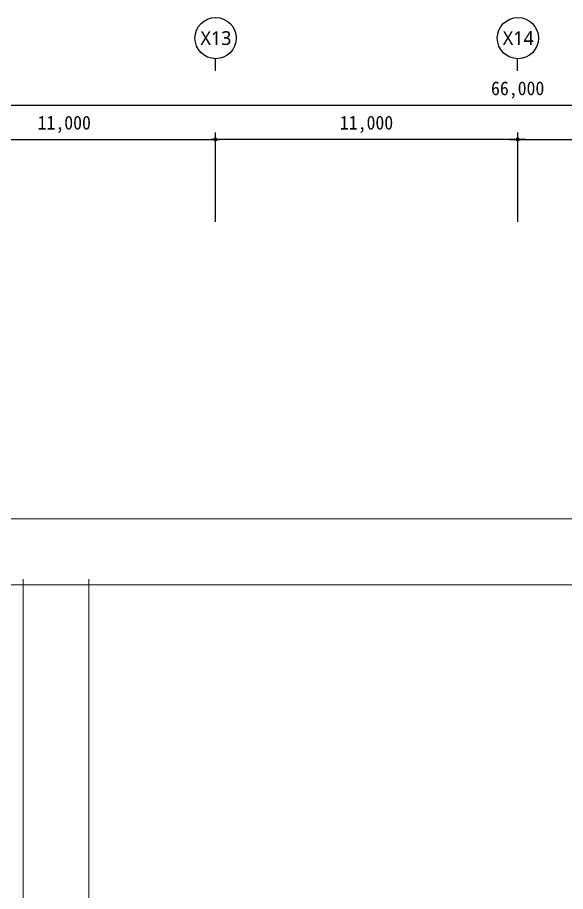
# Model space of a CAD drawing. Header units: inches. Extents: x 3675 to 732988, y -33059 to 70575.
# Drawn here: x 132710 to 152654, y 38781 to 70575 of the extents above; entities that cross this region are included whole.
import ezdxf
from ezdxf.enums import TextEntityAlignment as Align

# ---------------------------------------------------------------- set-up
doc = ezdxf.new("R2010")
doc.units = ezdxf.units.IN
doc.header["$MEASUREMENT"] = 0
doc.linetypes.add('CEN', pattern=[62, 60, -1, 0, -1])
doc.layers.get('0').update_dxf_attribs({"linetype": 'CONTINUOUS'})
for name, color, linetype, lineweight in [('A-AXIS-BUBL', 7, 'CONTINUOUS', 25), ('A-AXIS-LINE', 1, 'CEN', 15), ('A-DIMS', 7, 'CONTINUOUS', 25), ('A-XXXX-TXT2', 3, 'CONTINUOUS', 25)]:
    doc.layers.add(name, color=color, linetype=linetype, lineweight=lineweight)
doc.styles.add('HY울릉도L', font='H2GTRE.TTF')
doc.styles.add('돋움체', font='')
doc.styles.add('맑은고딕', font='malgun.ttf')
doc.styles.get('돋움체').set_extended_font_data('DotumChe')
doc.dimstyles.new('CDIM', dxfattribs={"dimtxt": 2, "dimasz": 0.6, "dimexe": 1, "dimexo": 1, "dimgap": 1, "dimtad": 1, "dimdec": 0, "dimrnd": 0.5, "dimzin": 0, "dimdsep": 32, "dimlunit": 6, "dimtxsty": 'HY울릉도L', "dimblk1": '_CIDOT', "dimblk2": '_CIDOT', "dimsah": 1, "dimcen": 4.5, "dimclrd": 2, "dimclre": 2, "dimclrt": 7, "dimadec": 0, "dimazin": 0, "dimtfac": 1, "dimtdec": 0, "dimtix": 1, "dimtmove": 2, "dimatfit": 1, "dimldrblk": '_CIDOT', "dimfxl": 1, "dimtolj": 1, "dimtzin": 0, "dimlwd": -1, "dimarcsym": 0})

# ---------------------------------------------------------------- blocks, each defined once
blk = doc.blocks.new('_CIDOT')
at = {"color": 0, "linetype": 'ByBlock'}
blk.add_line((2, 0), (-1, 0), dxfattribs=at)
at = {"color": 0, "linetype": 'ByBlock', "const_width": 0.5}
blk.add_lwpolyline([(-0.25, 0, 1), (0.25, 0, 1)], format="xyb", close=True, dxfattribs=at)
blk = doc.blocks.new('*D93')
at = {"layer": 'A-DIMS', "lineweight": -2, "transparency": 16777216}
for p, q in [((139913, 63138), (139913, 66388)), ((150913, 63138), (150913, 66388))]:
    blk.add_line(p, q, dxfattribs=at)
at = {"layer": 'A-DIMS', "transparency": 16777216}
blk.add_line((150763, 66138), (140063, 66138), dxfattribs=at)
at = {"layer": 'A-DIMS', "transparency": 16777216, "xscale": 150, "yscale": 150, "zscale": 150, "rotation": 180}
blk.add_blockref('_CIDOT', (139913, 66138), dxfattribs=at)
at = {"layer": 'A-DIMS', "transparency": 16777216, "xscale": 150, "yscale": 150, "zscale": 150}
blk.add_blockref('_CIDOT', (150913, 66138), dxfattribs=at)
at = {"layer": 'A-DIMS', "color": 3, "transparency": 16777216, "insert": (145413, 66685), "char_height": 500, "attachment_point": 5, "style": '돋움체'}
blk.add_mtext('\\A1;11,000', dxfattribs=at)
blk = doc.blocks.new('*D94')
at = {"layer": 'A-DIMS', "lineweight": -2, "transparency": 16777216}
for p, q in [((150913, 63138), (150913, 66388)), ((161913, 63138), (161913, 66388))]:
    blk.add_line(p, q, dxfattribs=at)
at = {"layer": 'A-DIMS', "transparency": 16777216}
blk.add_line((151063, 66138), (161763, 66138), dxfattribs=at)
at = {"layer": 'A-DIMS', "transparency": 16777216, "xscale": 150, "yscale": 150, "zscale": 150, "rotation": 180}
blk.add_blockref('_CIDOT', (150913, 66138), dxfattribs=at)
at = {"layer": 'A-DIMS', "transparency": 16777216, "xscale": 150, "yscale": 150, "zscale": 150}
blk.add_blockref('_CIDOT', (161913, 66138), dxfattribs=at)
at = {"layer": 'A-DIMS', "color": 3, "transparency": 16777216, "insert": (156413, 66685), "char_height": 500, "attachment_point": 5, "style": '돋움체'}
blk.add_mtext('\\A1;11,000', dxfattribs=at)
blk = doc.blocks.new('*D96')
at = {"layer": 'A-DIMS', "lineweight": -2, "transparency": 16777216}
for p, q in [((128913, 63138), (128913, 66388)), ((139913, 63138), (139913, 66388))]:
    blk.add_line(p, q, dxfattribs=at)
at = {"layer": 'A-DIMS', "transparency": 16777216}
blk.add_line((129063, 66138), (139763, 66138), dxfattribs=at)
at = {"layer": 'A-DIMS', "transparency": 16777216, "xscale": 150, "yscale": 150, "zscale": 150, "rotation": 180}
blk.add_blockref('_CIDOT', (128913, 66138), dxfattribs=at)
at = {"layer": 'A-DIMS', "transparency": 16777216, "xscale": 150, "yscale": 150, "zscale": 150}
blk.add_blockref('_CIDOT', (139913, 66138), dxfattribs=at)
at = {"layer": 'A-DIMS', "color": 3, "transparency": 16777216, "insert": (134413, 66685), "char_height": 500, "attachment_point": 5, "style": '돋움체'}
blk.add_mtext('\\A1;11,000', dxfattribs=at)
blk = doc.blocks.new('*D97')
at = {"layer": 'A-DIMS', "lineweight": -2, "transparency": 16777216}
for p, q in [((117913, 63138), (117913, 67638)), ((183913, 63138), (183913, 67638))]:
    blk.add_line(p, q, dxfattribs=at)
at = {"layer": 'A-DIMS', "transparency": 16777216}
blk.add_line((118063, 67388), (183763, 67388), dxfattribs=at)
at = {"layer": 'A-DIMS', "transparency": 16777216, "xscale": 150, "yscale": 150, "zscale": 150, "rotation": 180}
blk.add_blockref('_CIDOT', (117913, 67388), dxfattribs=at)
at = {"layer": 'A-DIMS', "transparency": 16777216, "xscale": 150, "yscale": 150, "zscale": 150}
blk.add_blockref('_CIDOT', (183913, 67388), dxfattribs=at)
at = {"layer": 'A-DIMS', "color": 3, "transparency": 16777216, "insert": (150913, 67935), "char_height": 500, "attachment_point": 5, "style": '돋움체'}
blk.add_mtext('\\A1;66,000', dxfattribs=at)

msp = doc.modelspace()

# ---------------------------------------------------------------- linework, layer by layer
at = {"layer": 'A-AXIS-BUBL', "ltscale": 0.2}
for p, q in [((139912.5, 68637.5), (139912.5, 69075)), ((150912.5, 68637.5), (150912.5, 69075))]:
    msp.add_line(p, q, dxfattribs=at)
for centre in [(139919.9, 69825), (150919.9, 69825)]:
    msp.add_circle(centre, 750, dxfattribs=at)
at = {"layer": 'A-AXIS-LINE'}
for p, q in [((175912.5, 52337.5), (127922.4, 52337.5)), ((176112.5, 49937.5), (127922.4, 49937.5)), ((132912.5, 50137.5), (132912.5, 26987.5)), ((135312.5, 50137.5), (135312.5, 26987.5))]:
    msp.add_line(p, q, dxfattribs=at)

# ---------------------------------------------------------------- texts
at = {"layer": 'A-XXXX-TXT2', "ltscale": 0.2, "style": '맑은고딕'}
for s, p in [('X13', (139933.8, 69825.3)), ('X14', (150933.8, 69825.3))]:
    msp.add_text(s, height=500, dxfattribs=at).set_placement(p, align=Align.MIDDLE_CENTER)

# ---------------------------------------------------------------- dimensions: what is measured, and where the dimension line sits
at = {"layer": 'A-DIMS'}
dim = msp.add_linear_dim(base=(183912.5, 67387.5), p1=(117912.5, 62887.5), p2=(183912.5, 62887.5), dimstyle='CDIM', override={"dimscale": 250, "dimtxsty": '돋움체', "dimclrd": 256, "dimclre": 256, "dimclrt": 3}, dxfattribs=at)
dim.commit()
dim.dimension.update_dxf_attribs({"geometry": '*D97', "text_midpoint": (150912.5, 67935.1)})
for base, p1, p2, angle, picture, middle in [((139912.5, 66137.5), (128912.5, 62887.5), (139912.5, 62887.5), 0, '*D96', (134412.5, 66685.1)), ((139912.5, 66137.5), (150912.5, 62887.5), (139912.5, 62887.5), 180, '*D93', (145412.5, 66685.1)), ((161912.5, 66137.5), (150912.5, 62887.5), (161912.5, 62887.5), 0, '*D94', (156412.5, 66685.1))]:
    dim = msp.add_linear_dim(base=base, p1=p1, p2=p2, angle=angle, dimstyle='CDIM', override={"dimscale": 250, "dimtxsty": '돋움체', "dimclrd": 256, "dimclre": 256, "dimclrt": 3}, dxfattribs=at)
    dim.commit()
    dim.dimension.update_dxf_attribs({"geometry": picture, "text_midpoint": middle})

doc.saveas('drawing.dxf')
